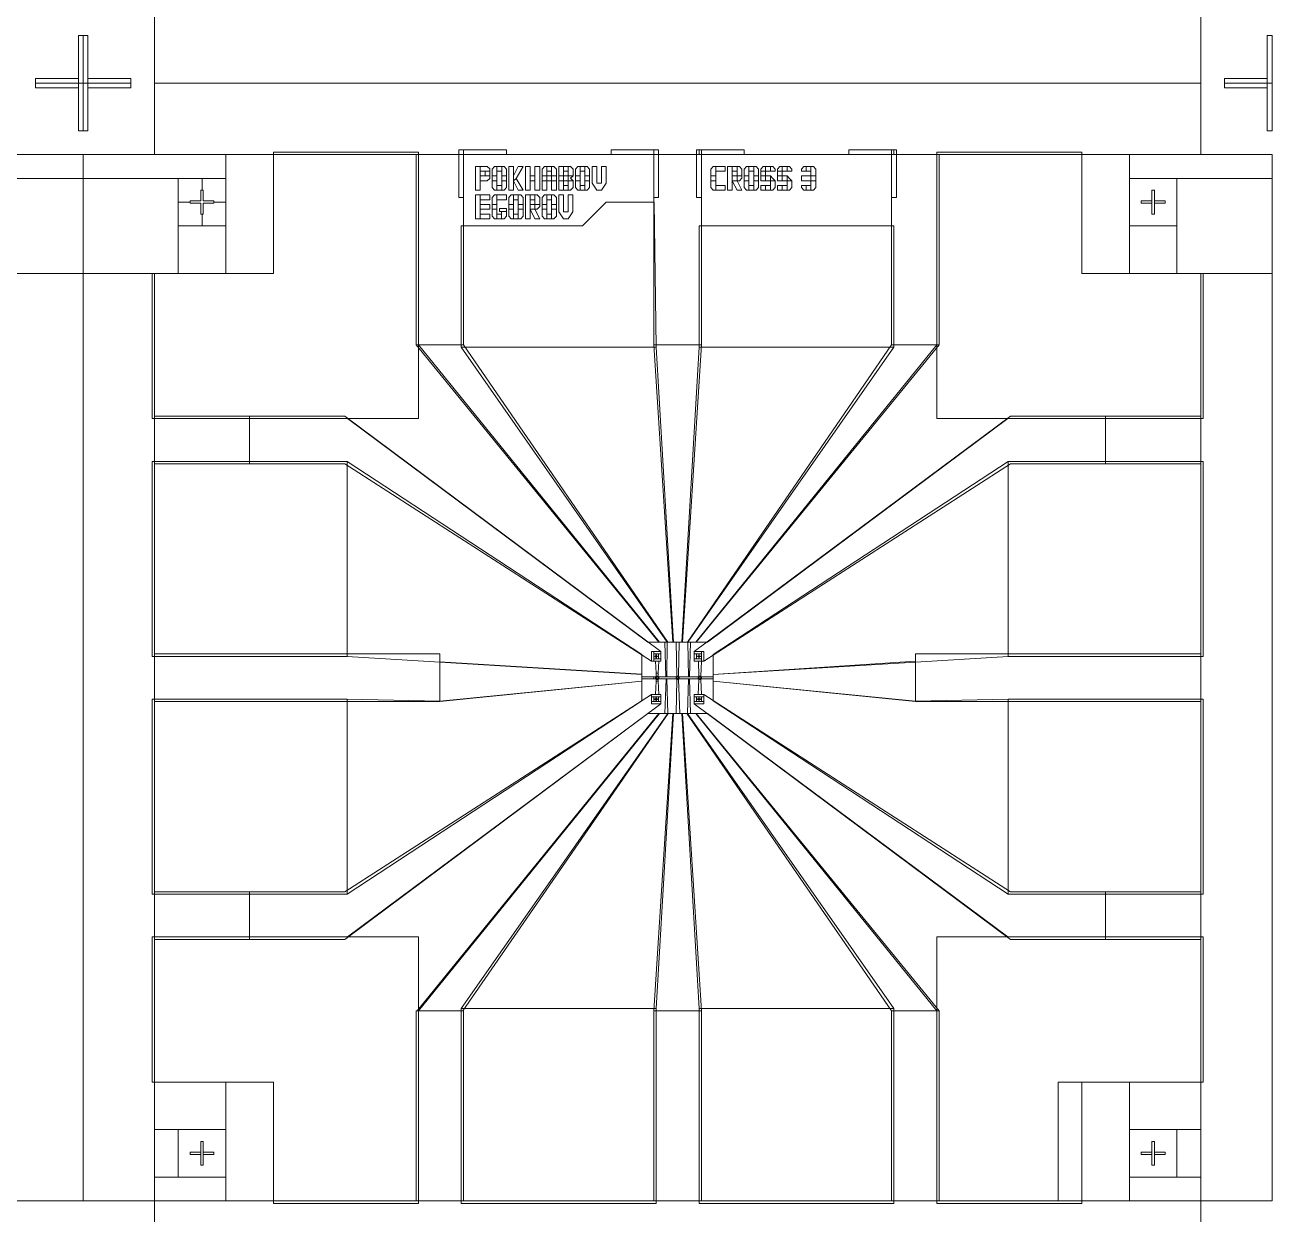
# Model space of a CAD drawing. Header units: millimetres. Extents: x -11355 to -1355, y 1102 to 18602.
# Drawn here: x -3978 to -1355, y 11224 to 13724 of the extents above; entities that cross this region are included whole.
import ezdxf

# ---------------------------------------------------------------- set-up
doc = ezdxf.new("R2010")
doc.units = ezdxf.units.MM
doc.header["$MEASUREMENT"] = 0
doc.layers.add('Etching', color=7, linetype='Continuous')
doc.layers.add('Ohmic', color=7, linetype='Continuous')
doc.layers.add('Mark', color=7, linetype='Continuous', plot=False)

msp = doc.modelspace()

# ---------------------------------------------------------------- linework, layer by layer
at = {"layer": 'Etching', "color": 242, "lineweight": 9}
for points in [[(-3705, 13601.5), (-1505, 13601.5), (-1505, 13751.5), (-3705, 13751.5), (-3705, 13601.5)], [(-3705, 13451.5), (-1505, 13451.5), (-1505, 13601.5), (-3705, 13601.5), (-3705, 13451.5)], [(-4155, 13401.5), (-3855, 13401.5), (-3855, 13451.5), (-4155, 13451.5), (-4155, 13401.5)], [(-3855, 13401.5), (-3555, 13401.5), (-3555, 13451.5), (-3855, 13451.5), (-3855, 13401.5)], [(-3555, 13201.5), (-3455, 13201.5), (-3455, 13451.5), (-3555, 13451.5), (-3555, 13201.5)], [(-3155, 13051.5), (-3055, 13051.5), (-3055, 13451.5), (-3155, 13451.5), (-3155, 13051.5)], [(-2655, 13051.5), (-2555, 13051.5), (-2555, 13451.5), (-2655, 13451.5), (-2655, 13051.5)], [(-2155, 13051.5), (-2055, 13051.5), (-2055, 13451.5), (-2155, 13451.5), (-2155, 13051.5)], [(-1755, 13201.5), (-1655, 13201.5), (-1655, 13451.5), (-1755, 13451.5), (-1755, 13201.5)], [(-1655, 13401.5), (-1355, 13401.5), (-1355, 13451.5), (-1655, 13451.5), (-1655, 13401.5)], [(-4055, 13201.5), (-3855, 13201.5), (-3855, 13401.5), (-4055, 13401.5), (-4055, 13201.5)], [(-3855, 13201.5), (-3655, 13201.5), (-3655, 13401.5), (-3855, 13401.5), (-3855, 13201.5)], [(-1555, 13201.5), (-1355, 13201.5), (-1355, 13401.5), (-1555, 13401.5), (-1555, 13201.5)], [(-3655, 13201.5), (-3555, 13201.5), (-3555, 13301.5), (-3655, 13301.5), (-3655, 13201.5)], [(-1655, 13201.5), (-1555, 13201.5), (-1555, 13301.5), (-1655, 13301.5), (-1655, 13201.5)], [(-4005, 11251.5), (-3855, 11251.5), (-3855, 13201.5), (-4005, 13201.5), (-4005, 11251.5)], [(-3855, 11251.5), (-3705, 11251.5), (-3705, 13201.5), (-3855, 13201.5), (-3855, 11251.5)], [(-1505, 11251.5), (-1355, 11251.5), (-1355, 13201.5), (-1505, 13201.5), (-1505, 11251.5)], [(-2644.303, 12426.332), (-3155, 13051.5), (-3055, 13051.5), (-2625.63, 12426.5), (-2644.303, 12426.332)], [(-2614.921, 12426.501), (-2655, 13051.5), (-2555, 13051.5), (-2595.079, 12426.501), (-2614.921, 12426.501)], [(-2565.697, 12426.332), (-2055, 13051.5), (-2155, 13051.5), (-2584.37, 12426.5), (-2565.697, 12426.332)], [(-3705, 12801.5), (-3505, 12801.5), (-3505, 12901.5), (-3705, 12901.5), (-3705, 12801.5)], [(-3305, 12901.5), (-3505, 12901.5), (-3505, 12801.5), (-3305, 12801.5), (-2660, 12386.5), (-2660, 12406.5), (-2640, 12406.5), (-3305, 12901.5)], [(-1905, 12901.5), (-1705, 12901.5), (-1705, 12801.5), (-1905, 12801.5), (-2550, 12386.5), (-2550, 12406.5), (-2570, 12406.5), (-1905, 12901.5)], [(-1705, 12801.5), (-1505, 12801.5), (-1505, 12901.5), (-1705, 12901.5), (-1705, 12801.5)], [(-2660, 12386.5), (-2655, 12386.5), (-2655, 12406.5), (-2660, 12406.5), (-2660, 12386.5)], [(-2655, 12401.5), (-2640, 12401.5), (-2640, 12406.5), (-2655, 12406.5), (-2655, 12401.5)], [(-2632, 12426.442), (-2626.674, 12426.5), (-2627.693, 12353.416), (-2629.535, 12353.416), (-2632, 12426.442)], [(-2606.911, 12354.819), (-2603.091, 12354.819), (-2602, 12426.501), (-2608, 12426.501), (-2606.911, 12354.819)], [(-2578, 12426.442), (-2583.326, 12426.5), (-2582, 12353.41), (-2580, 12353.41), (-2578, 12426.442)], [(-2570, 12401.5), (-2555, 12401.5), (-2555, 12406.5), (-2570, 12406.5), (-2570, 12401.5)], [(-2555, 12386.5), (-2550, 12386.5), (-2550, 12406.5), (-2555, 12406.5), (-2555, 12386.5)], [(-3705, 12301.5), (-3105, 12301.5), (-3105, 12401.5), (-3705, 12401.5), (-3705, 12301.5)], [(-2680.011, 12358.92), (-2680, 12344.148), (-3105, 12301.5), (-3105, 12385.126), (-2680.011, 12358.92)], [(-2655, 12386.5), (-2640, 12386.5), (-2640, 12391.5), (-2655, 12391.5), (-2655, 12386.5)], [(-2644.656, 12386.499), (-2651.515, 12386.499), (-2649.927, 12361.5), (-2646.107, 12361.5), (-2644.656, 12386.499)], [(-2645, 12391.5), (-2640, 12391.5), (-2640, 12401.5), (-2645, 12401.5), (-2645, 12391.5)], [(-2570, 12391.5), (-2565, 12391.5), (-2565, 12401.5), (-2570, 12401.5), (-2570, 12391.5)], [(-2570, 12386.5), (-2555, 12386.5), (-2555, 12391.5), (-2570, 12391.5), (-2570, 12386.5)], [(-2561.342, 12386.5), (-2555, 12386.5), (-2556.41, 12354.819), (-2560.23, 12354.819), (-2561.342, 12386.5)], [(-2530.001, 12358.687), (-2530.002, 12344.147), (-2105, 12301.5), (-2105, 12386.121), (-2530.001, 12358.687)], [(-2105, 12301.5), (-1505, 12301.5), (-1505, 12401.5), (-2105, 12401.5), (-2105, 12301.5)], [(-2680.011, 12349.591), (-2655.017, 12349.59), (-2655.017, 12353.41), (-2680.011, 12353.411), (-2680.011, 12349.591)], [(-2655.017, 12349.59), (-2651.337, 12349.59), (-2651.337, 12353.41), (-2655.017, 12353.41), (-2655.017, 12349.59)], [(-2651.337, 12349.591), (-2649.431, 12351.497), (-2649.927, 12352.001), (-2651.337, 12353.411), (-2651.337, 12349.591)], [(-2649.927, 12354.819), (-2646.107, 12354.819), (-2646.107, 12361.5), (-2649.927, 12361.5), (-2649.927, 12354.819)], [(-2648.517, 12353.409), (-2648.016, 12352.912), (-2646.107, 12354.819), (-2649.927, 12354.819), (-2648.517, 12353.409)], [(-2646.107, 12351.001), (-2644.697, 12349.591), (-2644.697, 12353.411), (-2646.606, 12351.501), (-2646.107, 12351.001)], [(-2644.697, 12353.41), (-2608.321, 12353.41), (-2608.321, 12349.59), (-2644.697, 12349.59), (-2644.697, 12353.41)], [(-2608.321, 12349.59), (-2606.413, 12351.498), (-2606.911, 12352), (-2608.321, 12353.41), (-2608.321, 12349.59)], [(-2605.501, 12353.408), (-2605, 12352.911), (-2603.091, 12354.818), (-2606.911, 12354.818), (-2605.501, 12353.408)], [(-2603.091, 12351), (-2601.681, 12349.59), (-2601.681, 12353.41), (-2603.597, 12351.508), (-2603.091, 12351)], [(-2601.681, 12349.59), (-2561.64, 12349.59), (-2561.64, 12353.41), (-2601.681, 12353.41), (-2601.681, 12349.59)], [(-2561.64, 12353.409), (-2559.73, 12351.5), (-2560.23, 12351), (-2561.64, 12349.59), (-2561.64, 12353.409)], [(-2560.23, 12354.819), (-2558.322, 12352.911), (-2557.82, 12353.409), (-2556.41, 12354.819), (-2560.23, 12354.819)], [(-2556.41, 12352), (-2556.907, 12351.499), (-2555, 12349.59), (-2555, 12353.41), (-2556.41, 12352)], [(-2530.001, 12349.584), (-2555, 12349.59), (-2555, 12353.41), (-2530.002, 12353.41), (-2530.001, 12349.584)], [(-2644.656, 12316.5), (-2651.515, 12316.5), (-2649.927, 12344.5), (-2646.107, 12344.5), (-2644.656, 12316.5)], [(-2649.927, 12348.181), (-2646.107, 12348.181), (-2647.516, 12349.59), (-2648.021, 12350.087), (-2649.927, 12348.181)], [(-2646.107, 12344.5), (-2649.927, 12344.5), (-2649.927, 12348.18), (-2646.107, 12348.18), (-2646.107, 12344.5)], [(-2631.605, 12276.56), (-2625.63, 12276.499), (-2627.494, 12349.587), (-2629.425, 12349.587), (-2631.605, 12276.56)], [(-2606.911, 12348.18), (-2603.091, 12348.18), (-2600.511, 12276.501), (-2608.032, 12276.501), (-2606.911, 12348.18)], [(-2606.911, 12348.18), (-2603.091, 12348.18), (-2604.491, 12349.576), (-2605.01, 12350.095), (-2606.911, 12348.18)], [(-2578.249, 12276.561), (-2584.37, 12276.5), (-2582, 12349.589), (-2580, 12349.59), (-2578.249, 12276.561)], [(-2561.711, 12316.5), (-2555.034, 12316.5), (-2556.41, 12348.18), (-2560.23, 12348.18), (-2561.711, 12316.5)], [(-2558.816, 12349.585), (-2560.226, 12348.175), (-2556.406, 12348.175), (-2558.317, 12350.086), (-2558.816, 12349.585)], [(-3305, 11801.5), (-3505, 11801.5), (-3505, 11901.5), (-3305, 11901.5), (-2660, 12316.5), (-2660, 12296.5), (-2640, 12296.5), (-3305, 11801.5)], [(-2660, 12311.5), (-2640, 12311.5), (-2640, 12316.5), (-2660, 12316.5), (-2660, 12311.5)], [(-2660, 12301.5), (-2655, 12301.5), (-2655, 12311.5), (-2660, 12311.5), (-2660, 12301.5)], [(-2660, 12296.5), (-2640, 12296.5), (-2640, 12301.5), (-2660, 12301.5), (-2660, 12296.5)], [(-2645, 12301.5), (-2640, 12301.5), (-2640, 12311.5), (-2645, 12311.5), (-2645, 12301.5)], [(-2570, 12311.5), (-2550, 12311.5), (-2550, 12316.5), (-2570, 12316.5), (-2570, 12311.5)], [(-1905, 11801.5), (-1705, 11801.5), (-1705, 11901.5), (-1905, 11901.5), (-2550, 12316.5), (-2550, 12296.5), (-2570, 12296.5), (-1905, 11801.5)], [(-2570, 12301.5), (-2565, 12301.5), (-2565, 12311.5), (-2570, 12311.5), (-2570, 12301.5)], [(-2570, 12296.5), (-2550, 12296.5), (-2550, 12301.5), (-2570, 12301.5), (-2570, 12296.5)], [(-2555, 12301.5), (-2550, 12301.5), (-2550, 12311.5), (-2555, 12311.5), (-2555, 12301.5)], [(-2644.303, 12276.668), (-3152.605, 11651.5), (-3056.832, 11651.5), (-2624.63, 12276.5), (-2644.303, 12276.668)], [(-2615, 12276.5), (-2655, 11651.5), (-2555, 11651.5), (-2595, 12276.501), (-2615, 12276.5)], [(-2565.697, 12276.668), (-2055, 11651.5), (-2155, 11651.5), (-2585.37, 12276.5), (-2565.697, 12276.668)], [(-3705, 11801.5), (-3505, 11801.5), (-3505, 11901.5), (-3705, 11901.5), (-3705, 11801.5)], [(-1705, 11801.5), (-1505, 11801.5), (-1505, 11901.5), (-1705, 11901.5), (-1705, 11801.5)], [(-3155, 11251.5), (-3055, 11251.5), (-3055, 11651.5), (-3155, 11651.5), (-3155, 11251.5)], [(-2655, 11251.5), (-2555, 11251.5), (-2555, 11651.5), (-2655, 11651.5), (-2655, 11251.5)], [(-2155, 11251.5), (-2055, 11251.5), (-2055, 11651.5), (-2155, 11651.5), (-2155, 11251.5)], [(-3705, 11401.5), (-3555, 11401.5), (-3555, 11501.5), (-3705, 11501.5), (-3705, 11401.5)], [(-3555, 11251.5), (-3455, 11251.5), (-3455, 11501.5), (-3555, 11501.5), (-3555, 11251.5)], [(-1805, 11251.5), (-1655, 11251.5), (-1655, 11501.5), (-1805, 11501.5), (-1805, 11251.5)], [(-1655, 11401.5), (-1505, 11401.5), (-1505, 11501.5), (-1655, 11501.5), (-1655, 11401.5)], [(-3705, 11301.5), (-3655, 11301.5), (-3655, 11401.5), (-3705, 11401.5), (-3705, 11301.5)], [(-1555, 11301.5), (-1505, 11301.5), (-1505, 11401.5), (-1555, 11401.5), (-1555, 11301.5)], [(-3705, 11251.5), (-3555, 11251.5), (-3555, 11301.5), (-3705, 11301.5), (-3705, 11251.5)], [(-1655, 11251.5), (-1505, 11251.5), (-1505, 11301.5), (-1655, 11301.5), (-1655, 11251.5)], [(-3705, 11101.5), (-1505, 11101.5), (-1505, 11251.5), (-3705, 11251.5), (-3705, 11101.5)]]:
    msp.add_lwpolyline(points, dxfattribs=at)
at = {"layer": 'Mark', "color": 250, "lineweight": 9}
for points in [[(-3655, 13401.5), (-3605, 13401.5), (-3605, 13376.5), (-3607.5, 13376.5), (-3607.5, 13354), (-3630, 13354), (-3630, 13351.5), (-3655, 13351.5), (-3655, 13401.5)], [(-3555, 13401.5), (-3605, 13401.5), (-3605, 13376.5), (-3602.5, 13376.5), (-3602.5, 13354), (-3580, 13354), (-3580, 13351.5), (-3555, 13351.5), (-3555, 13401.5)], [(-3655, 13301.5), (-3605, 13301.5), (-3605, 13326.5), (-3607.5, 13326.5), (-3607.5, 13349), (-3630, 13349), (-3630, 13351.5), (-3655, 13351.5), (-3655, 13301.5)], [(-3555, 13301.5), (-3605, 13301.5), (-3605, 13326.5), (-3602.5, 13326.5), (-3602.5, 13349), (-3580, 13349), (-3580, 13351.5), (-3555, 13351.5), (-3555, 13301.5)]]:
    msp.add_lwpolyline(points, dxfattribs=at)
at = {"layer": 'Ohmic', "color": 114, "lineweight": 9}
for points in [[(-3865, 13601.5), (-3855, 13601.5), (-3855, 13701.5), (-3865, 13701.5), (-3865, 13601.5)], [(-3855, 13601.5), (-3845, 13601.5), (-3845, 13701.5), (-3855, 13701.5), (-3855, 13601.5)], [(-1365, 13601.5), (-1355, 13601.5), (-1355, 13701.5), (-1365, 13701.5), (-1365, 13601.5)], [(-3955, 13611.5), (-3955, 13601.5), (-3865, 13601.5), (-3865, 13611.5), (-3955, 13611.5)], [(-3755, 13611.5), (-3755, 13601.5), (-3845, 13601.5), (-3845, 13611.5), (-3755, 13611.5)], [(-1455, 13611.5), (-1455, 13601.5), (-1365, 13601.5), (-1365, 13611.5), (-1455, 13611.5)], [(-3955, 13591.5), (-3955, 13601.5), (-3865, 13601.5), (-3865, 13591.5), (-3955, 13591.5)], [(-3865, 13501.5), (-3855, 13501.5), (-3855, 13601.5), (-3865, 13601.5), (-3865, 13501.5)], [(-3855, 13501.5), (-3845, 13501.5), (-3845, 13601.5), (-3855, 13601.5), (-3855, 13501.5)], [(-3755, 13591.5), (-3755, 13601.5), (-3845, 13601.5), (-3845, 13591.5), (-3755, 13591.5)], [(-1455, 13591.5), (-1455, 13601.5), (-1365, 13601.5), (-1365, 13591.5), (-1455, 13591.5)], [(-1365, 13501.5), (-1355, 13501.5), (-1355, 13601.5), (-1365, 13601.5), (-1365, 13501.5)], [(-3710, 12896.5), (-3150, 12896.5), (-3150, 13456.5), (-3455, 13456.5), (-3455, 13201.5), (-3710, 13201.5), (-3710, 12896.5)], [(-3065, 13361.5), (-3055, 13361.5), (-3055, 13461.5), (-3065, 13461.5), (-3065, 13361.5)], [(-2965, 13451.5), (-2965, 13461.5), (-3055, 13461.5), (-3055, 13451.5), (-2965, 13451.5)], [(-2745, 13451.5), (-2745, 13461.5), (-2655, 13461.5), (-2655, 13451.5), (-2745, 13451.5)], [(-2655, 13361.5), (-2645, 13361.5), (-2645, 13461.5), (-2655, 13461.5), (-2655, 13361.5)], [(-2565, 13361.5), (-2555, 13361.5), (-2555, 13461.5), (-2565, 13461.5), (-2565, 13361.5)], [(-2465, 13451.5), (-2465, 13461.5), (-2560, 13461.5), (-2560, 13451.5), (-2465, 13451.5)], [(-2245, 13451.5), (-2245, 13461.5), (-2150, 13461.5), (-2150, 13451.5), (-2245, 13451.5)], [(-2155, 13361.5), (-2145, 13361.5), (-2145, 13461.5), (-2155, 13461.5), (-2155, 13361.5)], [(-1500, 12896.5), (-2060, 12896.5), (-2060, 13456.5), (-1755, 13456.5), (-1755, 13201.5), (-1500, 13201.5), (-1500, 12896.5)], [(-3030, 13376.5), (-3020, 13376.5), (-3020, 13426.5), (-3030, 13426.5), (-3030, 13376.5)], [(-3020, 13426.5), (-3020, 13416.5), (-3000, 13416.5), (-3000, 13421.484), (-3005.597, 13426.5), (-3020, 13426.5)], [(-3020, 13396.5), (-3020, 13406.5), (-3000, 13406.5), (-3000, 13401.516), (-3005.597, 13396.5), (-3020, 13396.5)], [(-3010, 13406.5), (-3010, 13416.5), (-3000, 13416.5), (-3000, 13406.5), (-3010, 13406.5)], [(-2995, 13406.516), (-2985, 13406.516), (-2985, 13426.516), (-2989.984, 13426.516), (-2995, 13420.919), (-2995, 13406.516)], [(-2995, 13396.516), (-2985, 13396.516), (-2985, 13406.516), (-2995, 13406.516), (-2995, 13396.516)], [(-2985, 13416.516), (-2975, 13416.516), (-2975, 13426.516), (-2985, 13426.516), (-2985, 13416.516)], [(-2965, 13406.516), (-2975, 13406.516), (-2975, 13426.516), (-2970.016, 13426.516), (-2965, 13420.919), (-2965, 13406.516)], [(-2975, 13396.516), (-2965, 13396.516), (-2965, 13406.516), (-2975, 13406.516), (-2975, 13396.516)], [(-2960, 13376.5), (-2950, 13376.5), (-2950, 13426.5), (-2960, 13426.5), (-2960, 13376.5)], [(-2950, 13406.5), (-2940, 13426.5), (-2930, 13426.5), (-2944.433, 13401.5), (-2950, 13396.5), (-2950, 13406.5)], [(-2950, 13396.5), (-2940, 13376.5), (-2930, 13376.5), (-2944.433, 13401.5), (-2950, 13396.5)], [(-2925, 13376.5), (-2915, 13376.5), (-2915, 13426.5), (-2925, 13426.5), (-2925, 13376.5)], [(-2915, 13396.5), (-2905, 13396.5), (-2905, 13406.5), (-2915, 13406.5), (-2915, 13396.5)], [(-2905, 13376.5), (-2895, 13376.5), (-2895, 13426.5), (-2905, 13426.5), (-2905, 13376.5)], [(-2890, 13406.5), (-2880, 13406.5), (-2880, 13426.5), (-2884.984, 13426.5), (-2890, 13420.903), (-2890, 13406.5)], [(-2890, 13396.5), (-2880, 13396.5), (-2880, 13406.5), (-2890, 13406.5), (-2890, 13396.5)], [(-2880, 13416.5), (-2870, 13416.5), (-2870, 13426.5), (-2880, 13426.5), (-2880, 13416.5)], [(-2880, 13396.5), (-2870, 13396.5), (-2870, 13406.5), (-2880, 13406.5), (-2880, 13396.5)], [(-2860, 13406.5), (-2870, 13406.5), (-2870, 13426.5), (-2865.016, 13426.5), (-2860, 13420.903), (-2860, 13406.5)], [(-2870, 13396.5), (-2860, 13396.5), (-2860, 13406.5), (-2870, 13406.5), (-2870, 13396.5)], [(-2855, 13406.5), (-2845, 13406.5), (-2845, 13426.5), (-2855, 13426.5), (-2855, 13406.5)], [(-2855, 13396.5), (-2845, 13396.5), (-2845, 13406.5), (-2855, 13406.5), (-2855, 13396.5)], [(-2845, 13416.5), (-2835, 13416.5), (-2835, 13426.5), (-2845, 13426.5), (-2845, 13416.5)], [(-2845, 13396.5), (-2835, 13396.5), (-2835, 13406.5), (-2845, 13406.5), (-2845, 13396.5)], [(-2825, 13406.5), (-2835, 13406.5), (-2835, 13426.5), (-2830.016, 13426.5), (-2825, 13420.903), (-2825, 13406.5)], [(-2835, 13406.5), (-2825, 13406.5), (-2830, 13402.206), (-2825, 13396.5), (-2835, 13396.5), (-2835, 13406.5)], [(-2820, 13406.5), (-2810, 13406.5), (-2810, 13426.5), (-2814.984, 13426.5), (-2820, 13420.903), (-2820, 13406.5)], [(-2820, 13396.5), (-2810, 13396.5), (-2810, 13406.5), (-2820, 13406.5), (-2820, 13396.5)], [(-2810, 13416.5), (-2800, 13416.5), (-2800, 13426.5), (-2810, 13426.5), (-2810, 13416.5)], [(-2790, 13406.5), (-2800, 13406.5), (-2800, 13426.5), (-2795.016, 13426.5), (-2790, 13420.903), (-2790, 13406.5)], [(-2800, 13396.5), (-2790, 13396.5), (-2790, 13406.5), (-2800, 13406.5), (-2800, 13396.5)], [(-2765, 13376.5), (-2775, 13376.5), (-2785, 13391.405), (-2785, 13426.5), (-2775, 13426.5), (-2775, 13391.405), (-2765, 13391.405), (-2765, 13426.5), (-2755, 13426.5), (-2755, 13391.405), (-2765, 13376.5)], [(-2535, 13406.5), (-2525, 13406.5), (-2525, 13426.5), (-2529.984, 13426.5), (-2535, 13420.903), (-2535, 13406.5)], [(-2535, 13396.5), (-2525, 13396.5), (-2525, 13406.5), (-2535, 13406.5), (-2535, 13396.5)], [(-2525, 13416.5), (-2505, 13416.5), (-2505, 13426.5), (-2525, 13426.5), (-2525, 13416.5)], [(-2500, 13376.5), (-2490, 13376.5), (-2490, 13426.5), (-2500, 13426.5), (-2500, 13376.5)], [(-2490, 13426.5), (-2480, 13426.5), (-2480, 13416.5), (-2490, 13416.5), (-2490, 13426.5)], [(-2490, 13406.5), (-2480, 13406.5), (-2480, 13396.5), (-2490, 13396.5), (-2490, 13406.5)], [(-2470, 13406.5), (-2480, 13406.5), (-2480, 13426.5), (-2475.016, 13426.5), (-2470, 13420.903), (-2470, 13406.5)], [(-2470.025, 13406.536), (-2480, 13406.5), (-2480, 13396.5), (-2475.016, 13396.5), (-2470, 13402.097), (-2470.025, 13406.536)], [(-2465, 13406.5), (-2455, 13406.5), (-2455, 13426.5), (-2459.984, 13426.5), (-2465, 13420.903), (-2465, 13406.5)], [(-2465, 13396.5), (-2455, 13396.5), (-2455, 13406.5), (-2465, 13406.5), (-2465, 13396.5)], [(-2455, 13416.5), (-2445, 13416.5), (-2445, 13426.5), (-2455, 13426.5), (-2455, 13416.5)], [(-2435, 13406.5), (-2445, 13406.5), (-2445, 13426.5), (-2440.016, 13426.5), (-2435, 13420.903), (-2435, 13406.5)], [(-2445, 13396.5), (-2435, 13396.5), (-2435, 13406.5), (-2445, 13406.5), (-2445, 13396.5)], [(-2429.975, 13416.5), (-2420, 13416.536), (-2420, 13426.536), (-2424.984, 13426.536), (-2430, 13420.939), (-2429.975, 13416.5)], [(-2430, 13406.5), (-2420, 13406.5), (-2420, 13416.5), (-2430, 13416.5), (-2430, 13406.5)], [(-2430, 13396.5), (-2420, 13396.5), (-2420, 13406.5), (-2430, 13406.5), (-2430, 13396.5)], [(-2420, 13416.5), (-2410, 13416.5), (-2410, 13426.5), (-2420, 13426.5), (-2420, 13416.5)], [(-2420, 13396.5), (-2410, 13396.5), (-2410, 13406.5), (-2420, 13406.5), (-2420, 13396.5)], [(-2400.025, 13416.464), (-2410, 13416.5), (-2410, 13426.5), (-2405.016, 13426.5), (-2400, 13420.903), (-2400.025, 13416.464)], [(-2410, 13406.5), (-2405, 13401.5), (-2400, 13396.5), (-2410, 13396.5), (-2410, 13406.5)], [(-2394.975, 13416.5), (-2385, 13416.536), (-2385, 13426.536), (-2389.984, 13426.536), (-2395, 13420.939), (-2394.975, 13416.5)], [(-2395, 13406.5), (-2385, 13406.5), (-2385, 13416.5), (-2395, 13416.5), (-2395, 13406.5)], [(-2395, 13396.5), (-2385, 13396.5), (-2385, 13406.5), (-2395, 13406.5), (-2395, 13396.5)], [(-2385, 13416.5), (-2375, 13416.5), (-2375, 13426.5), (-2385, 13426.5), (-2385, 13416.5)], [(-2385, 13396.5), (-2375, 13396.5), (-2375, 13406.5), (-2385, 13406.5), (-2385, 13396.5)], [(-2365.025, 13416.464), (-2375, 13416.5), (-2375, 13426.5), (-2370.016, 13426.5), (-2365, 13420.903), (-2365.025, 13416.464)], [(-2375, 13406.5), (-2370, 13401.5), (-2365, 13396.5), (-2375, 13396.5), (-2375, 13406.5)], [(-2344.542, 13416.5), (-2334.567, 13416.536), (-2334.567, 13426.536), (-2339.551, 13426.536), (-2344.567, 13420.939), (-2344.542, 13416.5)], [(-2344.542, 13396.5), (-2324.542, 13396.5), (-2324.542, 13406.5), (-2344.542, 13406.5), (-2344.542, 13396.5)], [(-2324.542, 13426.5), (-2334.567, 13426.536), (-2334.567, 13416.536), (-2324.542, 13416.5), (-2324.542, 13426.5)], [(-2314.542, 13406.5), (-2324.542, 13406.5), (-2324.542, 13426.5), (-2319.558, 13426.5), (-2314.542, 13420.903), (-2314.542, 13406.5)], [(-2324.542, 13396.5), (-2314.542, 13396.5), (-2314.542, 13406.5), (-2324.542, 13406.5), (-2324.542, 13396.5)], [(-2995, 13396.516), (-2985, 13396.516), (-2985, 13376.516), (-2989.984, 13376.516), (-2995, 13382.113), (-2995, 13396.516)], [(-2985, 13376.516), (-2975, 13376.516), (-2975, 13386.516), (-2985, 13386.516), (-2985, 13376.516)], [(-2965, 13396.516), (-2975, 13396.516), (-2975, 13376.516), (-2970.016, 13376.516), (-2965, 13382.113), (-2965, 13396.516)], [(-2890, 13396.5), (-2880, 13396.5), (-2880, 13376.5), (-2890, 13376.5), (-2890, 13396.5)], [(-2860, 13396.5), (-2870, 13396.5), (-2870, 13376.5), (-2860, 13376.5), (-2860, 13396.5)], [(-2855, 13396.5), (-2845, 13396.5), (-2845, 13376.5), (-2855, 13376.5), (-2855, 13396.5)], [(-2845, 13376.5), (-2835, 13376.5), (-2835, 13386.5), (-2845, 13386.5), (-2845, 13376.5)], [(-2825, 13396.5), (-2835, 13396.5), (-2835, 13376.5), (-2830.016, 13376.5), (-2825, 13382.097), (-2825, 13396.5)], [(-2820, 13396.5), (-2810, 13396.5), (-2810, 13376.5), (-2814.984, 13376.5), (-2820, 13382.097), (-2820, 13396.5)], [(-2810, 13376.5), (-2800, 13376.5), (-2800, 13386.5), (-2810, 13386.5), (-2810, 13376.5)], [(-2790, 13396.5), (-2800, 13396.5), (-2800, 13376.5), (-2795.016, 13376.5), (-2790, 13382.097), (-2790, 13396.5)], [(-2535, 13396.5), (-2525, 13396.5), (-2525, 13376.5), (-2529.984, 13376.5), (-2535, 13382.097), (-2535, 13396.5)], [(-2525, 13376.5), (-2505, 13376.5), (-2505, 13386.5), (-2525, 13386.5), (-2525, 13376.5)], [(-2490, 13396.5), (-2480, 13376.5), (-2470.012, 13376.556), (-2480, 13396.5), (-2490, 13396.5)], [(-2465, 13396.5), (-2455, 13396.5), (-2455, 13376.5), (-2459.984, 13376.5), (-2465, 13382.097), (-2465, 13396.5)], [(-2455, 13376.5), (-2445, 13376.5), (-2445, 13386.5), (-2455, 13386.5), (-2455, 13376.5)], [(-2435, 13396.5), (-2445, 13396.5), (-2445, 13376.5), (-2440.016, 13376.5), (-2435, 13382.097), (-2435, 13396.5)], [(-2430, 13386.5), (-2420, 13386.5), (-2420, 13376.5), (-2430, 13376.5), (-2430, 13386.5)], [(-2420, 13376.5), (-2410, 13376.5), (-2410, 13386.5), (-2420, 13386.5), (-2420, 13376.5)], [(-2400, 13396.5), (-2410, 13396.5), (-2410, 13376.5), (-2405.016, 13376.5), (-2400, 13382.097), (-2400, 13396.5)], [(-2395, 13386.5), (-2385, 13386.5), (-2385, 13376.5), (-2395, 13376.5), (-2395, 13386.5)], [(-2385, 13376.5), (-2375, 13376.5), (-2375, 13386.5), (-2385, 13386.5), (-2385, 13376.5)], [(-2365, 13396.5), (-2375, 13396.5), (-2375, 13376.5), (-2370.016, 13376.5), (-2365, 13382.097), (-2365, 13396.5)], [(-2344.542, 13386.536), (-2334.567, 13386.5), (-2334.567, 13376.5), (-2339.551, 13376.5), (-2344.567, 13382.097), (-2344.542, 13386.536)], [(-2324.542, 13386.5), (-2334.567, 13386.5), (-2334.542, 13376.5), (-2324.542, 13376.5), (-2324.542, 13386.5)], [(-2314.542, 13396.5), (-2324.542, 13396.5), (-2324.542, 13376.5), (-2319.558, 13376.5), (-2314.542, 13382.097), (-2314.542, 13396.5)], [(-1607.5, 13326.5), (-1602.5, 13326.5), (-1602.5, 13376.5), (-1607.5, 13376.5), (-1607.5, 13326.5)], [(-3060, 13046.5), (-2650, 13046.5), (-2654, 13351.5), (-2755, 13351.5), (-2805, 13301.5), (-3060, 13301.5), (-3060, 13046.5)], [(-3030, 13316.484), (-3020, 13316.484), (-3020, 13366.484), (-3030, 13366.484), (-3030, 13316.484)], [(-3020, 13356.484), (-3000, 13356.484), (-3000, 13366.484), (-3020, 13366.484), (-3020, 13356.484)], [(-2995.038, 13346.484), (-2985.038, 13346.484), (-2985.038, 13366.484), (-2990.022, 13366.484), (-2995.038, 13360.887), (-2995.038, 13346.484)], [(-2985.038, 13356.484), (-2965.038, 13356.484), (-2965.038, 13366.484), (-2985.038, 13366.484), (-2985.038, 13356.484)], [(-2960.032, 13346.484), (-2950.032, 13346.484), (-2950.032, 13366.484), (-2955.016, 13366.484), (-2960.032, 13360.887), (-2960.032, 13346.484)], [(-2950.032, 13356.484), (-2940.032, 13356.484), (-2940.032, 13366.484), (-2950.032, 13366.484), (-2950.032, 13356.484)], [(-2930.032, 13346.484), (-2940.032, 13346.484), (-2940.032, 13366.484), (-2935.048, 13366.484), (-2930.032, 13360.887), (-2930.032, 13346.484)], [(-2925.038, 13316.484), (-2915.038, 13316.484), (-2915.038, 13366.484), (-2925.038, 13366.484), (-2925.038, 13316.484)], [(-2915.038, 13366.484), (-2905.038, 13366.484), (-2905.038, 13356.484), (-2915.038, 13356.484), (-2915.038, 13366.484)], [(-2895.038, 13346.484), (-2905.038, 13346.484), (-2905.038, 13366.484), (-2900.054, 13366.484), (-2895.038, 13360.887), (-2895.038, 13346.484)], [(-2890.038, 13346.484), (-2880.038, 13346.484), (-2880.038, 13366.484), (-2885.022, 13366.484), (-2890.038, 13360.887), (-2890.038, 13346.484)], [(-2880.038, 13356.484), (-2870.038, 13356.484), (-2870.038, 13366.484), (-2880.038, 13366.484), (-2880.038, 13356.484)], [(-2860.038, 13346.484), (-2870.038, 13346.484), (-2870.038, 13366.484), (-2865.054, 13366.484), (-2860.038, 13360.887), (-2860.038, 13346.484)], [(-2835.038, 13316.484), (-2845.038, 13316.484), (-2855.038, 13331.389), (-2855.038, 13366.484), (-2845.038, 13366.484), (-2845.038, 13331.389), (-2835.038, 13331.389), (-2835.038, 13366.484), (-2825.038, 13366.484), (-2825.038, 13331.389), (-2835.038, 13316.484)], [(-1630, 13354), (-1630, 13349), (-1607.5, 13349), (-1607.5, 13354), (-1630, 13354)], [(-1580, 13354), (-1580, 13349), (-1602.5, 13349), (-1602.5, 13354), (-1580, 13354)], [(-3020, 13336.484), (-3000, 13336.484), (-3000, 13346.484), (-3020, 13346.484), (-3020, 13336.484)], [(-3020, 13316.484), (-3000, 13316.484), (-3000, 13326.484), (-3020, 13326.484), (-3020, 13316.484)], [(-2995.038, 13336.484), (-2985.038, 13336.484), (-2985.038, 13346.484), (-2995.038, 13346.484), (-2995.038, 13336.484)], [(-2995.038, 13336.484), (-2985.038, 13336.484), (-2985.038, 13316.484), (-2990.022, 13316.484), (-2995.038, 13322.081), (-2995.038, 13336.484)], [(-2985.038, 13326.484), (-2975.038, 13326.484), (-2975.038, 13316.484), (-2985.038, 13316.484), (-2985.038, 13326.484)], [(-2965.05, 13337.766), (-2965.056, 13331.613), (-2979.677, 13331.673), (-2979.677, 13337.766), (-2975.038, 13337.766), (-2965.05, 13337.766)], [(-2965.056, 13331.613), (-2975.038, 13331.674), (-2975.038, 13316.484), (-2970.054, 13316.484), (-2965.038, 13322.081), (-2965.056, 13331.613)], [(-2960.032, 13336.484), (-2950.032, 13336.484), (-2950.032, 13346.484), (-2960.032, 13346.484), (-2960.032, 13336.484)], [(-2960.032, 13336.484), (-2950.032, 13336.484), (-2950.032, 13316.484), (-2955.016, 13316.484), (-2960.032, 13322.081), (-2960.032, 13336.484)], [(-2950.032, 13316.484), (-2940.032, 13316.484), (-2940.032, 13326.484), (-2950.032, 13326.484), (-2950.032, 13316.484)], [(-2940.032, 13336.484), (-2930.032, 13336.484), (-2930.032, 13346.484), (-2940.032, 13346.484), (-2940.032, 13336.484)], [(-2930.032, 13336.484), (-2940.032, 13336.484), (-2940.032, 13316.484), (-2935.048, 13316.484), (-2930.032, 13322.081), (-2930.032, 13336.484)], [(-2915.038, 13346.484), (-2905.038, 13346.484), (-2905.038, 13336.484), (-2915.038, 13336.484), (-2915.038, 13346.484)], [(-2915.038, 13336.484), (-2905.038, 13316.484), (-2895.05, 13316.54), (-2905.038, 13336.484), (-2915.038, 13336.484)], [(-2895.063, 13346.52), (-2905.038, 13346.484), (-2905.038, 13336.484), (-2900.054, 13336.484), (-2895.038, 13342.081), (-2895.063, 13346.52)], [(-2890.038, 13336.484), (-2880.038, 13336.484), (-2880.038, 13346.484), (-2890.038, 13346.484), (-2890.038, 13336.484)], [(-2890.038, 13336.484), (-2880.038, 13336.484), (-2880.038, 13316.484), (-2885.022, 13316.484), (-2890.038, 13322.081), (-2890.038, 13336.484)], [(-2880.038, 13316.484), (-2870.038, 13316.484), (-2870.038, 13326.484), (-2880.038, 13326.484), (-2880.038, 13316.484)], [(-2870.038, 13336.484), (-2860.038, 13336.484), (-2860.038, 13346.484), (-2870.038, 13346.484), (-2870.038, 13336.484)], [(-2860.038, 13336.484), (-2870.038, 13336.484), (-2870.038, 13316.484), (-2865.054, 13316.484), (-2860.038, 13322.081), (-2860.038, 13336.484)], [(-2560, 13046.5), (-2150, 13046.5), (-2150, 13301.5), (-2560, 13301.5), (-2560, 13046.5)], [(-3299.282, 12896.5), (-3150, 12896.5), (-3150, 13051.496), (-2643.303, 12426.332), (-2667.855, 12426.332), (-3299.282, 12896.5)], [(-2626.676, 12426.5), (-3060, 13046.5), (-2650, 13046.5), (-2613.921, 12426.501), (-2626.676, 12426.5)], [(-2583.324, 12426.5), (-2150, 13046.5), (-2560, 13046.5), (-2596.079, 12426.501), (-2583.324, 12426.5)], [(-1910.718, 12896.5), (-2060, 12896.5), (-2060, 13051.496), (-2566.697, 12426.332), (-2542.145, 12426.332), (-1910.718, 12896.5)], [(-3710, 12396.5), (-3300, 12396.5), (-3300, 12806.5), (-3710, 12806.5), (-3710, 12396.5)], [(-3300, 12396.5), (-3300, 12806.5), (-2680, 12400.368), (-2680.012, 12358.5), (-3300, 12396.5)], [(-1910, 12396.5), (-1910, 12806.5), (-2530, 12400.368), (-2530.001, 12358.5), (-1910, 12396.5)], [(-1910, 12396.5), (-1500, 12396.5), (-1500, 12806.5), (-1910, 12806.5), (-1910, 12396.5)], [(-2653, 12396), (-2653, 12397), (-2650.5, 12397), (-2650.5, 12396), (-2653, 12396)], [(-2650.5, 12393.5), (-2649.5, 12393.5), (-2649.5, 12399.5), (-2650.5, 12399.5), (-2650.5, 12393.5)], [(-2649.5, 12396), (-2649.5, 12397), (-2647, 12397), (-2647, 12396), (-2649.5, 12396)], [(-2560.5, 12396), (-2560.5, 12397), (-2563, 12397), (-2563, 12396), (-2560.5, 12396)], [(-2560.5, 12393.5), (-2559.5, 12393.5), (-2559.5, 12399.5), (-2560.5, 12399.5), (-2560.5, 12393.5)], [(-2557, 12396), (-2557, 12397), (-2559.5, 12397), (-2559.5, 12396), (-2557, 12396)], [(-3300, 11896.5), (-3300, 12068.954), (-3300, 12306.5), (-3105, 12302.5), (-2680, 12344.5), (-2680, 12302.668), (-3300, 11896.5)], [(-1910, 11896.5), (-1910, 12068.954), (-1910, 12306.5), (-2105, 12302.5), (-2530.002, 12344.5), (-2530, 12302.668), (-1910, 11896.5)], [(-3710, 11896.5), (-3300, 11896.5), (-3300, 12306.5), (-3710, 12306.5), (-3710, 11896.5)], [(-2653, 12306), (-2653, 12307), (-2650.5, 12307), (-2650.5, 12306), (-2653, 12306)], [(-2650.5, 12303.5), (-2649.5, 12303.5), (-2649.5, 12309.5), (-2650.5, 12309.5), (-2650.5, 12303.5)], [(-2649.5, 12306), (-2649.5, 12307), (-2647, 12307), (-2647, 12306), (-2649.5, 12306)], [(-2560.5, 12306), (-2560.5, 12307), (-2563, 12307), (-2563, 12306), (-2560.5, 12306)], [(-2560.5, 12303.5), (-2559.5, 12303.5), (-2559.5, 12309.5), (-2560.5, 12309.5), (-2560.5, 12303.5)], [(-2557, 12306), (-2557, 12307), (-2559.5, 12307), (-2559.5, 12306), (-2557, 12306)], [(-1910, 11896.5), (-1500, 11896.5), (-1500, 12306.5), (-1910, 12306.5), (-1910, 11896.5)], [(-3299.282, 11806.5), (-3150, 11806.5), (-3150, 11651.504), (-2643.303, 12276.668), (-2667.855, 12276.668), (-3299.282, 11806.5)], [(-2650, 11656.5), (-3060, 11656.5), (-2625.63, 12276.5), (-2614, 12276.5), (-2650, 11656.5)], [(-2560, 11656.5), (-2150, 11656.5), (-2584.37, 12276.5), (-2596, 12276.5), (-2560, 11656.5)], [(-1910.718, 11806.5), (-2060, 11806.5), (-2060, 11651.504), (-2566.697, 12276.668), (-2542.145, 12276.668), (-1910.718, 11806.5)], [(-3710, 11806.5), (-3150, 11806.5), (-3150, 11246.5), (-3455, 11246.5), (-3455, 11501.5), (-3710, 11501.5), (-3710, 11806.5)], [(-1500, 11806.5), (-2060, 11806.5), (-2060, 11246.5), (-1755, 11246.5), (-1755, 11501.5), (-1500, 11501.5), (-1500, 11806.5)], [(-3060, 11246.5), (-2650, 11246.5), (-2650, 11656.5), (-3060, 11656.5), (-3060, 11246.5)], [(-2560, 11246.5), (-2150, 11246.5), (-2150, 11656.5), (-2560, 11656.5), (-2560, 11246.5)], [(-3607.5, 11326.5), (-3602.5, 11326.5), (-3602.5, 11376.5), (-3607.5, 11376.5), (-3607.5, 11326.5)], [(-1607.5, 11326.5), (-1602.5, 11326.5), (-1602.5, 11376.5), (-1607.5, 11376.5), (-1607.5, 11326.5)], [(-3630, 11354), (-3630, 11349), (-3607.5, 11349), (-3607.5, 11354), (-3630, 11354)], [(-3580, 11354), (-3580, 11349), (-3602.5, 11349), (-3602.5, 11354), (-3580, 11354)], [(-1630, 11354), (-1630, 11349), (-1607.5, 11349), (-1607.5, 11354), (-1630, 11354)], [(-1580, 11354), (-1580, 11349), (-1602.5, 11349), (-1602.5, 11354), (-1580, 11354)]]:
    msp.add_lwpolyline(points, dxfattribs=at)

doc.saveas('drawing.dxf')
